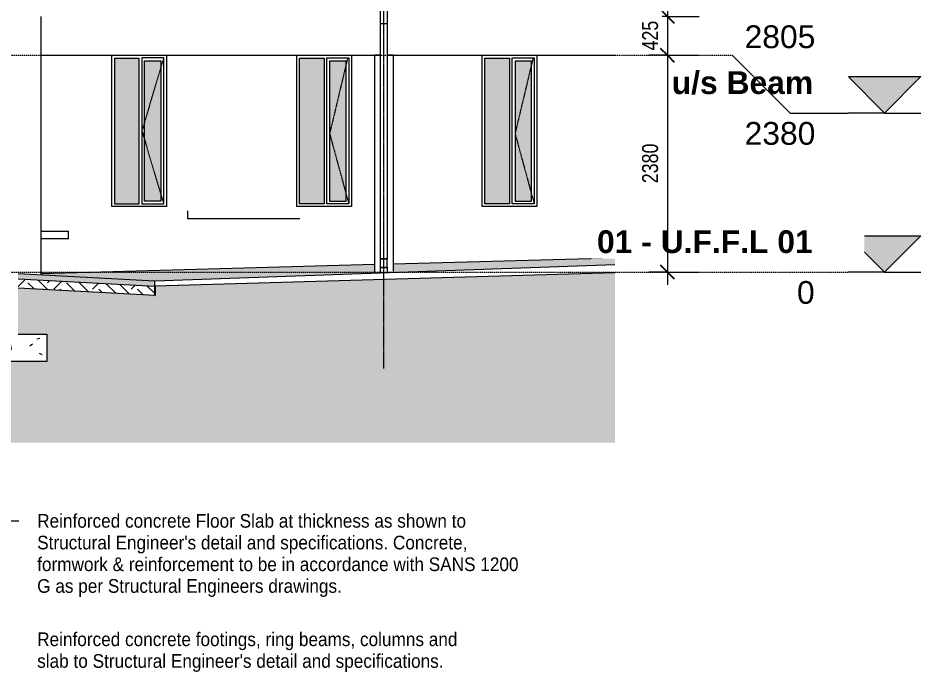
# Model space of a CAD drawing. Header units: millimetres. Extents: x -12186 to 152825, y -4386 to 9463.
# Drawn here: x 142917 to 152825, y -4386 to 2787 of the extents above; entities that cross this region are included whole.
import ezdxf

# ---------------------------------------------------------------- set-up
doc = ezdxf.new("R2010")
doc.units = ezdxf.units.MM
for name, pattern in [('1000 Dashed', [2, 1, -1]), ('Dash', [6.35, 3.175, -3.175]), ('Grid Line', [22.225, 12.7, -3.175, 3.175, -3.175])]:
    doc.linetypes.add(name, pattern=pattern)
for name, color, linetype, lineweight in [('A-ANNO-DIMS', 211, 'Continuous', 5), ('A-ANNO-DIMS-100', 211, 'Continuous', 5), ('A-DETL-GENF', 92, 'Continuous', 5), ('A-DETL-MEDM', 33, 'Continuous', 18), ('A-DETL-THIN', 151, 'Continuous', 5), ('A-FLOR', 192, 'Continuous', 9), ('A-FLOR-LEVL', 51, 'Continuous', 5), ('A-FLOR-MCUT', 51, 'Continuous', 9), ('A-FLOR-PATT', 8, 'Continuous', 9), ('A-GENM', 13, 'Continuous', 9), ('A-GLAZ', 151, 'Continuous', 9), ('A-GLAZ-HDLN', 1, 'Dash', 9), ('A-WALL', 113, 'Continuous', 9), ('G-ANNO-TEXT', 231, 'Continuous', 5), ('I-WALL', 2, 'Continuous', 9), ('S-COLS', 52, 'Continuous', 5), ('S-FNDN', 32, 'Continuous', 9), ('S-GRID', 1, 'Continuous', 5)]:
    doc.layers.add(name, color=color, linetype=linetype, lineweight=lineweight)
doc.styles.add('Arial', font='arial.ttf', dxfattribs={"height": 250})
doc.styles.add('Arial_3', font='arial.ttf', dxfattribs={"width": 0.8, "height": 175})
doc.styles.add('Arial_4', font='arial.ttf', dxfattribs={"width": 0.9, "height": 150})
doc.styles.add('Arial_B', font='arialbd.ttf', dxfattribs={"height": 250})
doc.dimstyles.new('SVA_Arc_Length-1_8mm_BLUE', dxfattribs={"dimscale": 304.8, "dimtxt": 178.545395, "dimasz": 0.492126, "dimexe": 0.656168, "dimexo": 0.0625, "dimgap": 0.164042, "dimtad": 1, "dimdec": 0, "dimrnd": 5, "dimzin": 0, "dimdsep": 46, "dimtxsty": 'Arial_3', "dimblk1": 'OBLIQUE', "dimblk2": 'OBLIQUE', "dimsah": 1, "dimcen": 0.09, "dimdle": 0.459318, "dimazin": 0, "dimtfac": 1, "dimtdec": 4, "dimtix": 1, "dimtmove": 0, "dimatfit": 3, "dimfxl": 1.148294, "dimfxlon": 1, "dimtvp": 1, "dimtfill": 1, "dimtolj": 1, "dimtzin": 0, "dimarcsym": 2})
pattern_1 = [(45, (136520.14, 5751.3), (0, 424.264), [300, -300]), (45, (136449.64, 5821.8), (0, 424.264), [300, -300]), (45, (136378.64, 5892.8), (0, 424.264), [300, -300]), (135, (136803.14, 5963.3), (-424.264, 3e-14), [300, -300]), (135, (136873.64, 6033.8), (-424.264, 3e-14), [300, -300]), (135, (136944.64, 6104.8), (-424.264, 3e-14), [300, -300])]

# ---------------------------------------------------------------- blocks, each defined once
blk = doc.blocks.new('M_Concrete-Rectangular-Column - 200 x 300m-1429448-Section 4')
at = {"layer": 'S-COLS'}
for p, q in [((-12608.6, 3.5), (-12608.6, 2380)), ((-12546.1, 2380), (-12608.6, 2380)), ((-12408.6, 2380), (-12471.1, 2380)), ((-12408.6, 2380), (-12408.6, 9))]:
    blk.add_line(p, q, dxfattribs=at)
blk = doc.blocks.new('W-02 900x1660 - 600-1481346-Section 4')
at = {"layer": 'A-GLAZ', "lineweight": 5}
for points in [[(-15232.4, 750), (-15195.1, 750), (-15195.1, 2349), (-15465.1, 2349), (-15465.1, 750), (-15346.7, 750)], [(-15118.1, 780), (-14955.1, 780), (-14955.1, 2319), (-15135.1, 2319), (-15135.1, 780)]]:
    blk.add_hatch(color=256, dxfattribs=at).paths.add_polyline_path(points)
for p, q in [((-15465.1, 2349), (-15465.1, 750)), ((-15465.1, 2349), (-15195.1, 2349)), ((-15195.1, 750), (-15195.1, 2349)), ((-14925.1, 2350), (-15165.1, 2350)), ((-15165.1, 2350), (-15165.1, 750)), ((-15135.1, 2319), (-14955.1, 2319)), ((-15135.1, 780), (-15135.1, 2319)), ((-14955.1, 2319), (-14955.1, 780)), ((-14925.1, 750), (-14925.1, 2350)), ((-15465.1, 750), (-15195.1, 750)), ((-15165.1, 750), (-14925.1, 750)), ((-14955.1, 780), (-15135.1, 780))]:
    blk.add_line(p, q, dxfattribs=at)
at = {"layer": 'A-GLAZ-HDLN'}
for p, q in [((-14925.1, 2350), (-15165.1, 1550)), ((-15165.1, 1550), (-14925.1, 750))]:
    blk.add_line(p, q, dxfattribs=at)
blk = doc.blocks.new('Downpipe - Downpipe-1373795-Section 4')
at = {"layer": 'A-GENM', "lineweight": 5}
for p, q in [((-12546.1, 3119), (-12546.1, 3280.1)), ((-12471.1, 3280.1), (-12471.1, 3119)), ((-12546.1, 3119), (-12471.1, 3119)), ((-12546.1, 2727.6), (-12546.1, 3119)), ((-12471.1, 3119), (-12471.1, 2727.6)), ((-12546.1, 2727.6), (-12471.1, 2727.6)), ((-12546.1, 144.1), (-12546.1, 2727.6)), ((-12471.1, 2727.6), (-12471.1, 144.1)), ((-12546.1, 151.5), (-12471.1, 151.5)), ((-12546.1, 55.9), (-12546.1, 151.5)), ((-12471.1, 144.1), (-12546.1, 144.1)), ((-12471.1, 55.9), (-12471.1, 151.5)), ((-12546.1, 55.9), (-12471.1, 55.9)), ((-12546.1, 48.6), (-12546.1, 55.9)), ((-12471.1, 48.6), (-12546.1, 48.6)), ((-12546.1, 0.2), (-12546.1, 48.6)), ((-12471.1, 55.9), (-12471.1, 48.6)), ((-12471.1, 48.6), (-12471.1, 2.3))]:
    blk.add_line(p, q, dxfattribs=at)
blk = doc.blocks.new('W-02 900x1660 - 600-1481378-Section 4')
at = {"layer": 'A-GLAZ', "lineweight": 5}
for points in [[(-13174.8, 750), (-13164.4, 750), (-13164.4, 2349), (-13434.4, 2349), (-13434.4, 750), (-13289.1, 750)], [(-13060.5, 780), (-12924.4, 780), (-12924.4, 2319), (-13104.4, 2319), (-13104.4, 780)]]:
    blk.add_hatch(color=256, dxfattribs=at).paths.add_polyline_path(points)
for p, q in [((-13434.4, 750), (-13434.4, 2349)), ((-13434.4, 2349), (-13164.4, 2349)), ((-13164.4, 2349), (-13164.4, 750)), ((-13134.4, 750), (-13134.4, 2350)), ((-13134.4, 2350), (-12894.4, 2350)), ((-13104.4, 2319), (-12924.4, 2319)), ((-13104.4, 2319), (-13104.4, 780)), ((-12924.4, 780), (-12924.4, 2319)), ((-12894.4, 2350), (-12894.4, 750)), ((-13164.4, 750), (-13434.4, 750)), ((-12894.4, 750), (-13134.4, 750)), ((-13104.4, 780), (-12924.4, 780))]:
    blk.add_line(p, q, dxfattribs=at)
at = {"layer": 'A-GLAZ-HDLN'}
for p, q in [((-12906.6, 2349), (-13104.4, 1520)), ((-13104.4, 1520), (-12894.4, 750))]:
    blk.add_line(p, q, dxfattribs=at)
blk = doc.blocks.new('Level - Triangle-14417-Section 4')
at = {"layer": 'A-FLOR-LEVL'}
blk.add_hatch(color=256, dxfattribs=at).paths.add_polyline_path([(-7015, 0), (-7415, 400), (-6615, 400)])
for p, q in [((-7415, 400), (-7015, 0)), ((-7415, 400), (-6615, 400)), ((-6615, 400), (-7015, 0)), ((-7015, 0), (-7415, 0)), ((-7015, 0), (-6615, 0))]:
    blk.add_line(p, q, dxfattribs=at)
blk = doc.blocks.new('DIMBLOCK60-Section 4')
at = {"layer": 'A-ANNO-DIMS-100', "lineweight": 25}
for p, q in [((150042.3, 2805), (149967.3, 2880)), ((150042.3, 2805), (150117.3, 2730)), ((150042.3, 2380), (149967.3, 2455)), ((150042.3, 2380), (150117.3, 2305))]:
    blk.add_line(p, q, dxfattribs=at)
at = {"layer": 'A-ANNO-DIMS-100'}
for p, q in [((150042.3, 2945), (150042.3, 2380)), ((150042.3, 2805), (149842.3, 2805)), ((150042.3, 2805), (150392.3, 2805)), ((150042.3, 2380), (149842.3, 2380)), ((150042.3, 2380), (150392.3, 2380))]:
    blk.add_line(p, q, dxfattribs=at)
at = {"layer": 'A-ANNO-DIMS-100', "color": 0, "insert": (149765.1, 2431.8), "char_height": 175, "width": 385.658, "attachment_point": 1, "rotation": 90, "line_spacing_factor": 0.941778, "style": 'Arial_3', "bg_fill": 3, "box_fill_scale": 1.25, "bg_fill_color": 256, "bg_fill_true_color": 13158600, "bg_fill_transparency": 0}
blk.add_mtext('425', dxfattribs=at)
blk = doc.blocks.new('_Oblique')
at = {"color": 0, "linetype": 'ByBlock', "lineweight": -2}
blk.add_line((-0.5, -0.5), (0.5, 0.5), dxfattribs=at)
blk = doc.blocks.new('DIMBLOCK61-Section 4')
at = {"layer": 'A-ANNO-DIMS-100'}
for p, q in [((150042.3, 2380), (149842.3, 2380)), ((150042.3, 2380), (150042.3, -140)), ((150042.3, 2380), (150392.3, 2380)), ((150042.3, 0), (149842.3, 0)), ((150042.3, 0), (150392.3, 0))]:
    blk.add_line(p, q, dxfattribs=at)
at = {"layer": 'A-ANNO-DIMS-100', "lineweight": 25}
for p, q in [((150042.3, 2380), (149967.3, 2455)), ((150042.3, 2380), (150117.3, 2305)), ((150042.3, 0), (149967.3, 75)), ((150042.3, 0), (150117.3, -75))]:
    blk.add_line(p, q, dxfattribs=at)
at = {"layer": 'A-ANNO-DIMS-100', "color": 0, "insert": (149765.1, 975.7), "char_height": 175, "width": 514.211, "attachment_point": 1, "rotation": 90, "line_spacing_factor": 0.941778, "style": 'Arial_3', "bg_fill": 3, "box_fill_scale": 1.25, "bg_fill_color": 256, "bg_fill_true_color": 13158600, "bg_fill_transparency": 0}
blk.add_mtext('2380', dxfattribs=at)

msp = doc.modelspace()

# ---------------------------------------------------------------- hatches: boundary and pattern name
at = {"layer": 'A-DETL-GENF'}
h = msp.add_hatch(dxfattribs=at)
h.set_pattern_fill('FP_158', color=135, style=0, pattern_type=2)
h.set_pattern_definition(pattern_1)
h.paths.add_polyline_path([(120864.7, -1870.7), (149466.2, -1870.7), (149466.2, -5.8), (144422, -155.3), (144422, -255.3), (142916.7, -175), (142916.7, -680), (143231.7, -680), (143231.7, -980), (142331.7, -980), (142331.7, -680), (142646.7, -680), (142646.7, -285), (131735.7, -285), (131735.7, -680), (132050.7, -680), (132050.7, -980), (131150.7, -980), (131150.7, -680), (131465.7, -680), (131465.7, -285), (129433.7, -285), (129433.7, -680), (129764.7, -680), (129764.7, -980), (128864.7, -980), (128864.7, -680), (129179.7, -680), (129179.7, -285.6), (128015.1, -800), (120864.7, -800), (120864.7, -1112)])
at = {"layer": 'A-FLOR-PATT', "lineweight": 5}
h = msp.add_hatch(dxfattribs=at)
h.set_pattern_fill('FP_159', color=256, style=0, pattern_type=2)
h.set_pattern_definition([(3.533, (146440.698, 52.004), (-4.1e-05, 4.8812745), [212.457, -70.819]), (179.581, (146511.383, 56.368), (-5e-06, 4.8811306), [212.059, -70.686])])
h.paths.add_polyline_path([(144416.7, -100), (149466.2, 79.4), (149466.2, 158.4), (147031.7, 92.1), (147031.7, 9), (146969.2, 7.3), (146969.2, 2.3), (146894.2, 0.2), (146894.2, 5.2), (146831.7, 3.5), (146831.7, 86.7), (143168.7, -13.1), (143168.7, -33.4), (144322.2, -95)])
at = {"layer": 'A-FLOR-PATT'}
msp.add_hatch(color=256, dxfattribs=at).paths.add_polyline_path([(144416.7, -155), (144416.7, -100), (142916.7, -20), (142916.7, -75), (144322.2, -150)])
at = {"layer": 'A-FLOR-PATT', "lineweight": 5}
h = msp.add_hatch(dxfattribs=at)
h.set_pattern_fill('FP_158', color=256, style=0, pattern_type=2)
h.set_pattern_definition(pattern_1)
h.paths.add_polyline_path([(144416.7, -255), (144416.7, -155), (142916.7, -75), (142916.7, -175), (144322.2, -250)])
at = {"layer": 'S-FNDN', "lineweight": 5}
h = msp.add_hatch(dxfattribs=at)
h.set_pattern_fill('FP_161', color=256, style=0, pattern_type=2)
h.set_pattern_definition([(50, (136555.64, 5715.8), (728.737, -63.756), [76.2, -838.2]), (355, (136555.64, 5715.8), (-140.97, 764.23), [60.96, -670.56]), (100.451, (136616.4, 5710.5), (587.77, 700.467), [64.76, -712.36]), (46.184, (136555.6, 5919), (1084.32, -168.17), [114.3, -1257.3]), (96.636, (136646, 5905), (949.61, 989.71), [97.14, -1068.54]), (351.184, (136555.6, 5919), (949.62, 989.7), [91.44, -1005.84]), (21, (136657.24, 5868.2), (606.458, -409.06), [76.2, -838.2]), (326, (136657.24, 5868.2), (247.21, 736.75), [60.96, -670.56]), (71.451, (136707.8, 5834.1), (853.67, 327.685), [64.76, -712.36]), (37.5, (136555.64, 5715.8), (12.355, 338.22), [33.528, -628.904, 33.528, -647.192, -673.1]), (37.5, (136555.64, 5715.8), (12.355, 338.22), [-1343.152, 33.528, -639.572]), (7.5, (136555.64, 5715.8), (267.279, 400.722), [33.528, -354.584, 33.528, -613.664, -256.54]), (7.5, (136555.64, 5715.8), (267.279, 400.722), [-1035.304, 33.528, -223.012]), (327.5, (136329.07, 5715.8), (542.363, -22.915), [33.528, -220.472, 33.528, -1810.512]), (327.5, (136329.07, 5715.8), (542.363, -22.915), [-287.528, -758.952, 33.528, -1018.032]), (317.5, (136227.47, 5715.8), (592.517, 101.707), [33.528, -296.672, 33.528, -492.76, -746.76]), (317.5, (136227.47, 5715.8), (592.517, 101.707), [-856.49, 33.53, -713.23])])
h.paths.add_polyline_path([(143064.8, -980), (143231.7, -980), (143231.7, -680), (142331.7, -680), (142331.7, -980), (142916.7, -980)])

# ---------------------------------------------------------------- linework, layer by layer
at = {"layer": 'A-DETL-MEDM'}
for p, q in [((149466.2, -5.8), (144422, -155.3)), ((144422, -255.3), (142916.7, -175)), ((144422, -155.3), (144422, -255.3))]:
    msp.add_line(p, q, dxfattribs=at)
at = {"layer": 'A-DETL-THIN'}
for p, q in [((142916.7, -680), (143231.7, -680)), ((143231.7, -680), (143231.7, -980)), ((143231.7, -980), (142331.7, -980))]:
    msp.add_line(p, q, dxfattribs=at)
at = {"layer": 'A-FLOR'}
for p, q in [((143168.7, 450), (143468.7, 450)), ((143468.7, 365), (143468.7, 450)), ((143468.7, 365), (143168.7, 365)), ((147031.7, 92.1), (149466.2, 158.4)), ((143168.7, -13.1), (146831.7, 86.7)), ((149466.2, 79.4), (144416.7, -100)), ((144416.7, -100), (142916.7, -20)), ((144416.7, -255), (144416.7, -100)), ((144422, -254.8), (144416.7, -255)), ((144416.7, -255), (144422, -254.8))]:
    msp.add_line(p, q, dxfattribs=at)
at = {"layer": 'A-FLOR-LEVL', "linetype": '1000 Dashed'}
msp.add_line((123226.9, 2380), (150755.2, 2380), dxfattribs=at)
at = {"layer": 'A-FLOR-MCUT'}
msp.add_line((142916.7, -75), (144416.7, -155), dxfattribs=at)
at = {"layer": 'A-WALL'}
msp.add_line((143168.7, -33.4), (143168.7, 2805), dxfattribs=at)
at = {"layer": 'G-ANNO-TEXT', "color": 7}
msp.add_line((142512.1, -2728.3), (142923.4, -2728.3), dxfattribs=at)
at = {"layer": 'I-WALL'}
for p, q in [((143168.7, 2380), (146894.2, 2380)), ((145975.9, 720), (145975.9, 2380)), ((146969.2, 2380), (149466.2, 2380)), ((148010.9, 720), (148010.9, 2380)), ((148610.9, 2380), (148610.9, 720)), ((144781.7, 585), (144781.7, 672.3)), ((146009.2, 585), (144781.7, 585))]:
    msp.add_line(p, q, dxfattribs=at)
at = {"layer": 'I-WALL', "color": 8}
for p, q in [((143945.2, 720), (143945.2, 2380)), ((144545.2, 2380), (144545.2, 720)), ((146575.9, 2380), (146575.9, 720)), ((144545.2, 720), (143945.2, 720)), ((146575.9, 720), (145975.9, 720)), ((148610.9, 720), (148010.9, 720))]:
    msp.add_line(p, q, dxfattribs=at)
at = {"layer": 'S-GRID', "linetype": 'Grid Line'}
msp.add_line((146931.7, -1058.6), (146931.7, 7448.3), dxfattribs=at)

# ---------------------------------------------------------------- block references
at = {"layer": 'A-FLOR-LEVL'}
for p in [(159440.3, 1745), (159440.3, 0)]:
    msp.add_blockref('Level - Triangle-14417-Section 4', p, dxfattribs=at)
at = {"layer": 'A-GENM', "lineweight": 5}
msp.add_blockref('Downpipe - Downpipe-1373795-Section 4', (159440.3, 0), dxfattribs=at)
at = {"layer": 'A-GLAZ', "lineweight": 5}
for name, p in [('W-02 900x1660 - 600-1481346-Section 4', (159440.3, 0)), ('W-02 900x1660 - 600-1481378-Section 4', (159440.3, 0)), ('W-02 900x1660 - 600-1481378-Section 4', (161475.3, 0))]:
    msp.add_blockref(name, p, dxfattribs=at)
at = {"layer": 'S-COLS'}
msp.add_blockref('M_Concrete-Rectangular-Column - 200 x 300m-1429448-Section 4', (159440.3, 0), dxfattribs=at)

# ---------------------------------------------------------------- texts
at = {"layer": 'A-FLOR-LEVL', "char_height": 250, "attachment_point": 1, "style": 'Arial', "bg_fill": 3, "box_fill_scale": 1.25, "bg_fill_color": 256, "bg_fill_true_color": 13158600, "bg_fill_transparency": 0}
for s, insert, width in [('2380', (150889.8, 1647.5), 929.957), ('0', (151464.8, -97.5), 232.489)]:
    msp.add_mtext(s, dxfattribs=dict(at, insert=insert, width=width))
at = {"layer": 'G-ANNO-TEXT', "color": 7, "char_height": 150, "attachment_point": 1, "style": 'Arial_4', "bg_fill": 3, "box_fill_scale": 1.25, "bg_fill_color": 256, "bg_fill_true_color": 13158600, "bg_fill_transparency": 0}
for s, insert, width in [('Reinforced concrete Floor Slab at thickness as shown to ', (143126.6, -2653.3), 5764.935), ('Reinforced concrete footings, ring beams, columns and ', (143126.6, -3952.5), 5656.707)]:
    msp.add_mtext(s, dxfattribs=dict(at, insert=insert, width=width))

# ---------------------------------------------------------------- next in the draw order: linework, layer by layer
at = {"layer": 'A-FLOR-LEVL'}
msp.add_line((151390.2, 1745), (152025.2, 1745), dxfattribs=at)
at = {"layer": 'A-FLOR-LEVL', "linetype": '1000 Dashed'}
msp.add_line((123226.9, 0), (152025.2, 0), dxfattribs=at)

# ---------------------------------------------------------------- next in the draw order: texts
at = {"layer": 'A-FLOR-LEVL', "char_height": 250, "attachment_point": 1, "style": 'Arial_B', "bg_fill": 3, "box_fill_scale": 1.25, "bg_fill_color": 256, "bg_fill_true_color": 13158600, "bg_fill_transparency": 0}
for s, insert, width in [('u/s Beam', (150090, 2204.2), 1875.949), ('01 - U.F.F.L 01', (149270, 459.2), 2870.041)]:
    msp.add_mtext(s, dxfattribs=dict(at, insert=insert, width=width))
at = {"layer": 'G-ANNO-TEXT', "color": 7, "char_height": 150, "attachment_point": 1, "style": 'Arial_4', "bg_fill": 3, "box_fill_scale": 1.25, "bg_fill_color": 256, "bg_fill_true_color": 13158600, "bg_fill_transparency": 0}
for s, insert, width in [("Structural Engineer's detail and specifications. Concrete, ", (143126.6, -2891.4), 5779.365), ("slab to Structural Engineer's detail and specifications. ", (143126.6, -4190.6), 5454.682)]:
    msp.add_mtext(s, dxfattribs=dict(at, insert=insert, width=width))

# ---------------------------------------------------------------- next in the draw order: linework, layer by layer
at = {"layer": 'A-FLOR-LEVL'}
msp.add_line((150755.2, 2380), (151390.2, 1745), dxfattribs=at)

# ---------------------------------------------------------------- next in the draw order: texts
at = {"layer": 'G-ANNO-TEXT', "color": 7, "insert": (143126.6, -3129.6), "char_height": 150, "width": 6493.669, "attachment_point": 1, "style": 'Arial_4', "bg_fill": 3, "box_fill_scale": 1.25, "bg_fill_color": 256, "bg_fill_true_color": 13158600, "bg_fill_transparency": 0}
msp.add_mtext('formwork & reinforcement to be in accordance with SANS 1200 ', dxfattribs=at)

# ---------------------------------------------------------------- next in the draw order: dimensions: what is measured, and where the dimension line sits
at = {"layer": 'A-ANNO-DIMS'}
dim = msp.add_linear_dim(base=(150042.3, 2380), p1=(150392.3, 2805), p2=(150392.3, 2380), angle=90, dimstyle='SVA_Arc_Length-1_8mm_BLUE', override={"dimpost": '<>', "dimfxl": 425}, dxfattribs=at)
dim.commit()
dim.dimension.update_dxf_attribs({"geometry": 'DIMBLOCK60-Section 4', "text_midpoint": (149903, 2592.5)})

# ---------------------------------------------------------------- next in the draw order: texts
at = {"layer": 'A-FLOR-LEVL', "insert": (150889.8, 2707.5), "char_height": 250, "width": 929.957, "attachment_point": 1, "style": 'Arial', "bg_fill": 3, "box_fill_scale": 1.25, "bg_fill_color": 256, "bg_fill_true_color": 13158600, "bg_fill_transparency": 0}
msp.add_mtext('2805', dxfattribs=at)
at = {"layer": 'G-ANNO-TEXT', "color": 7, "insert": (143126.6, -3367.7), "char_height": 150, "width": 4054.935, "attachment_point": 1, "style": 'Arial_4', "bg_fill": 3, "box_fill_scale": 1.25, "bg_fill_color": 256, "bg_fill_true_color": 13158600, "bg_fill_transparency": 0}
msp.add_mtext('G as per Structural Engineers drawings.', dxfattribs=at)

# ---------------------------------------------------------------- next in the draw order: dimensions: what is measured, and where the dimension line sits
at = {"layer": 'A-ANNO-DIMS'}
dim = msp.add_linear_dim(base=(150042.3, 0), p1=(150392.3, 2380), p2=(150392.3, 0), angle=90, dimstyle='SVA_Arc_Length-1_8mm_BLUE', override={"dimpost": '<>', "dimfxl": 2380}, dxfattribs=at)
dim.commit()
dim.dimension.update_dxf_attribs({"geometry": 'DIMBLOCK61-Section 4', "text_midpoint": (149902.9, 1190)})

doc.saveas('drawing.dxf')
